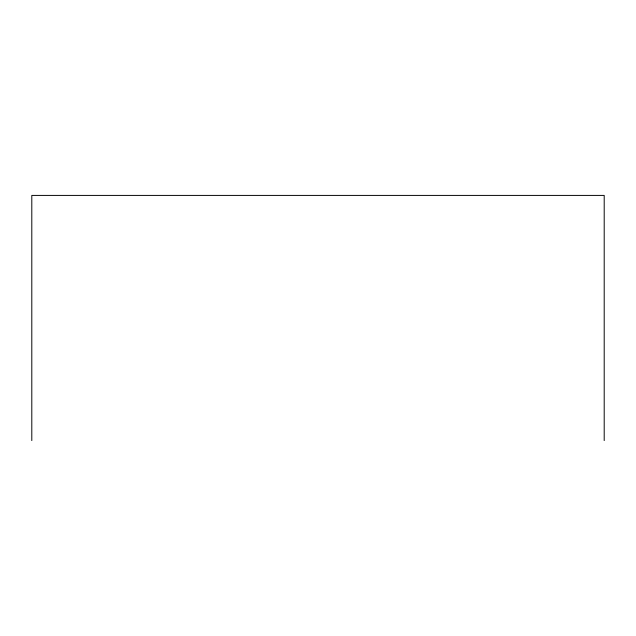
<?xml version="1.0" encoding="UTF-8"?>
<svg xmlns="http://www.w3.org/2000/svg" width="636" height="636" viewBox="0 0 636 636"><rect width="100%" height="100%" fill="white"/><g stroke="black" fill="none" stroke-linecap="round" stroke-linejoin="round"><path stroke-width="0.95" d="M604.2 440.589L604.2 195.411L31.8 195.411L31.8 440.589"/></g></svg>
